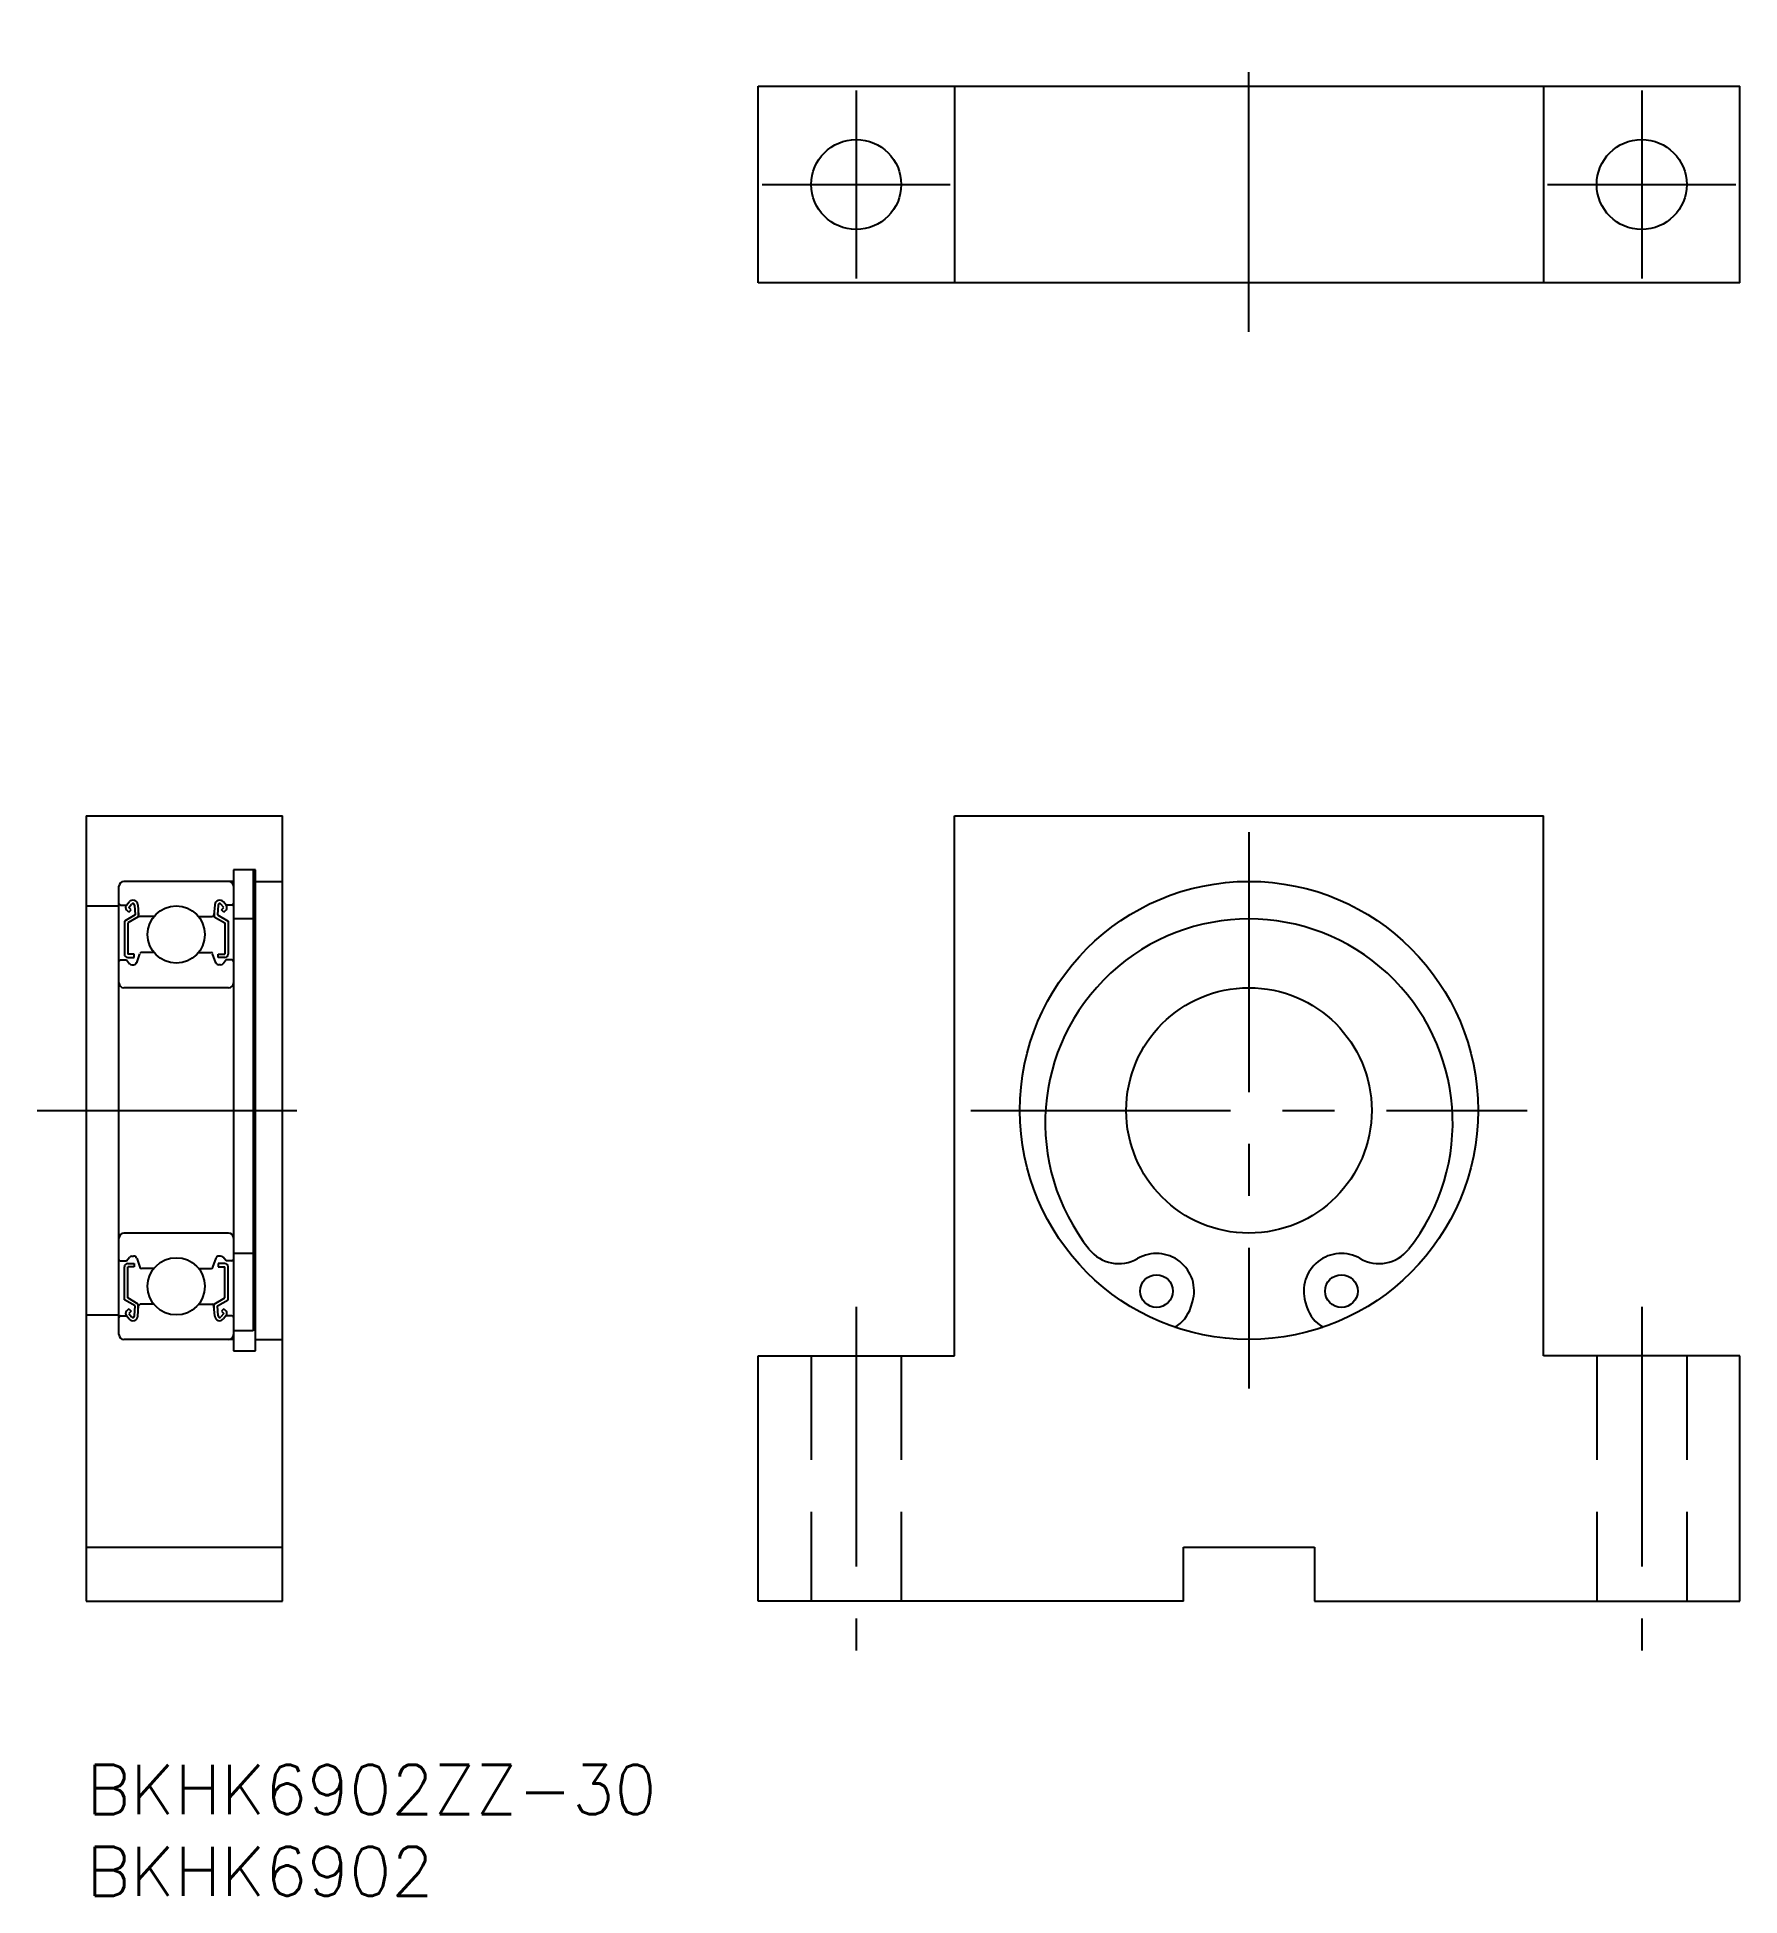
# Model space of a CAD drawing. Extents: x -3 to 101, y -8 to 106.
import ezdxf

# ---------------------------------------------------------------- set-up
doc = ezdxf.new("R2010")
doc.units = 0
doc.header["$LTSCALE"] = 0.5
doc.linetypes.add('CENTER', pattern=[50.8, 31.75, -6.35, 6.35, -6.35])
doc.linetypes.add('DASHED', pattern=[19.05, 12.7, -6.35])
for name, color, linetype in [('MSM_CENTER', 1, 'CENTER'), ('MSM_CONTINUOUS', 7, 'CONTINUOUS'), ('MSM_DASHED', 4, 'DASHED'), ('MSM_PART_NUMBER', 7, 'CONTINUOUS')]:
    doc.layers.add(name, color=color, linetype=linetype)
doc.styles.get("Standard").update_dxf_attribs({"font": 'txt.shx', "height": 3, "bigfont": 'bigfont.shx'})

# ---------------------------------------------------------------- blocks, each defined once
blk = doc.blocks.new('*U4')
at = {"layer": 'MSM_PART_NUMBER'}
blk.add_text('BKHK6902ZZ-30', height=3, dxfattribs=at).set_placement((0, -3))
blk = doc.blocks.new('*U5')
at = {"layer": 'MSM_PART_NUMBER'}
blk.add_text('BKHK6902', height=3, dxfattribs=at).set_placement((0, -8))

msp = doc.modelspace()

# ---------------------------------------------------------------- linework, layer by layer
at = {"layer": 'MSM_CENTER'}
for p, q in [((71.05, 87.59), (71.05, 105.59)), ((47.05, 102.34), (47.05, 90.84)), ((95.05, 102.34), (95.05, 90.84)), ((41.3, 96.59), (52.8, 96.59)), ((89.3, 96.59), (100.8, 96.59)), ((71.05, 57), (71.05, 23)), ((-3, 40), (15, 40)), ((54.05, 40), (88.05, 40)), ((47.05, 28), (47.05, 7)), ((95.05, 28), (95.05, 7))]:
    msp.add_line(p, q, dxfattribs=at)
at = {"layer": 'MSM_CONTINUOUS'}
for p, q in [((41.05, 90.59), (41.05, 102.59)), ((41.05, 102.59), (101.05, 102.59)), ((53.05, 102.59), (53.05, 90.59)), ((89.05, 102.59), (89.05, 90.59)), ((101.05, 90.59), (101.05, 102.59)), ((101.05, 90.59), (41.05, 90.59)), ((0, 58), (12, 58)), ((0, 58), (0, 10)), ((12, 10), (12, 58)), ((53.05, 25), (53.05, 58)), ((53.05, 58), (89.05, 58)), ((89.05, 25), (89.05, 58)), ((9, 54.7), (9, 25.3)), ((10.35, 54.7, -0.7), (9, 54.7, -0.7)), ((10.2, 54.7), (10.2, 26.54)), ((10.35, 25.3, -0.1), (10.35, 54.7, -0.1)), ((2, 26.3), (2, 53.7)), ((9, 54), (2.3, 54)), ((10.35, 54, -0.7), (12, 54, -0.7)), ((0, 52.5), (2, 52.5)), ((2.1, 52.55), (2.46, 52.55)), ((2.45, 52.54), (2.62, 52.74)), ((2.6, 52.12), (2.46, 52.27)), ((2.6, 52.41), (2.77, 52.61)), ((2.74, 52.27), (2.6, 52.41)), ((2.6, 52.12), (2.74, 52.27)), ((2.95, 52.55), (2.98, 51.95)), ((3.15, 52.57), (3.2, 51.94)), ((7.85, 52.57), (7.8, 51.94)), ((8.05, 52.55), (8.02, 51.95)), ((8.4, 52.41), (8.23, 52.61)), ((8.26, 52.27), (8.4, 52.41)), ((8.4, 52.12), (8.26, 52.27)), ((8.55, 52.54), (8.38, 52.74)), ((8.4, 52.12), (8.54, 52.27)), ((8.9, 52.55), (8.54, 52.55)), ((2.98, 51.95), (2.33, 51.57)), ((2.33, 51.57), (2.33, 49.55)), ((3.18, 51.83), (2.53, 51.46)), ((2.53, 51.46), (2.53, 49.55)), ((3.18, 52.2), (3.18, 51.83)), ((4.14, 51.85), (3.3, 51.85)), ((6.86, 51.85), (7.7, 51.85)), ((7.82, 52.2), (7.82, 51.83)), ((7.82, 51.83), (8.47, 51.46)), ((8.02, 51.95), (8.67, 51.57)), ((8.47, 51.46), (8.47, 49.55)), ((8.67, 51.57), (8.67, 49.55)), ((10.2, 51.7, -0.7), (9, 51.7, -0.7)), ((2.1, 49.2), (2.45, 49.2)), ((2.45, 49.2), (2.64, 48.97)), ((2.93, 49.55), (2.53, 49.55)), ((2.53, 49.35), (2.93, 49.35)), ((2.79, 48.9), (2.89, 48.9)), ((2.93, 49.35), (2.93, 49.55)), ((3.08, 49.03), (3.28, 49.58)), ((4.14, 49.65), (3.37, 49.65)), ((6.86, 49.65), (7.63, 49.65)), ((7.92, 49.03), (7.72, 49.58)), ((8.07, 49.55), (8.47, 49.55)), ((8.07, 49.35), (8.07, 49.55)), ((8.47, 49.35), (8.07, 49.35)), ((8.21, 48.9), (8.11, 48.9)), ((8.55, 49.2), (8.36, 48.97)), ((8.9, 49.2), (8.55, 49.2)), ((8.7, 47.5), (2.3, 47.5)), ((8.7, 32.5), (2.3, 32.5)), ((2.1, 30.8), (2.45, 30.8)), ((2.45, 30.8), (2.64, 31.03)), ((2.79, 31.1), (2.89, 31.1)), ((3.08, 30.97), (3.28, 30.42)), ((7.92, 30.97), (7.72, 30.42)), ((8.21, 31.1), (8.11, 31.1)), ((8.55, 30.8), (8.36, 31.03)), ((8.9, 30.8), (8.55, 30.8)), ((10.2, 31.26, -0.7), (9, 31.26, -0.7)), ((2.33, 28.43), (2.33, 30.45)), ((2.53, 30.65), (2.93, 30.65)), ((2.93, 30.45), (2.53, 30.45)), ((2.53, 28.54), (2.53, 30.45)), ((2.93, 30.65), (2.93, 30.45)), ((4.14, 30.35), (3.37, 30.35)), ((6.86, 30.35), (7.63, 30.35)), ((8.47, 30.65), (8.07, 30.65)), ((8.07, 30.65), (8.07, 30.45)), ((8.07, 30.45), (8.47, 30.45)), ((8.47, 28.54), (8.47, 30.45)), ((8.67, 28.43), (8.67, 30.45)), ((2.98, 28.05), (2.33, 28.43)), ((3.18, 28.17), (2.53, 28.54)), ((7.82, 28.17), (8.47, 28.54)), ((8.02, 28.05), (8.67, 28.43)), ((0, 27.5), (2, 27.5)), ((2.1, 27.45), (2.46, 27.45)), ((2.45, 27.46), (2.62, 27.26)), ((2.6, 27.88), (2.46, 27.73)), ((2.6, 27.88), (2.74, 27.73)), ((2.74, 27.73), (2.6, 27.59)), ((2.6, 27.59), (2.77, 27.39)), ((2.95, 27.45), (2.98, 28.05)), ((3.15, 27.43), (3.2, 28.06)), ((3.18, 27.8), (3.18, 28.17)), ((4.14, 28.15), (3.3, 28.15)), ((6.86, 28.15), (7.7, 28.15)), ((7.85, 27.43), (7.8, 28.06)), ((7.82, 27.8), (7.82, 28.17)), ((8.05, 27.45), (8.02, 28.05)), ((8.4, 27.59), (8.23, 27.39)), ((8.4, 27.88), (8.26, 27.73)), ((8.26, 27.73), (8.4, 27.59)), ((8.55, 27.46), (8.38, 27.26)), ((8.4, 27.88), (8.54, 27.73)), ((8.9, 27.45), (8.54, 27.45)), ((67.5, 27.97), (67.6, 28.31)), ((74.49, 28.31), (74.59, 27.97)), ((10.2, 26.54, -0.7), (9, 26.54, -0.7)), ((9, 26), (2.3, 26)), ((9, 25.3, -0.7), (10.35, 25.3, -0.7)), ((10.35, 26, -0.7), (12, 26, -0.7)), ((41.05, 10), (41.05, 25)), ((41.05, 25), (53.05, 25)), ((101.05, 25), (89.05, 25)), ((101.05, 10), (101.05, 25)), ((0, 13.3), (12, 13.3)), ((67.05, 10), (67.05, 13.3)), ((67.05, 13.3), (75.05, 13.3)), ((75.05, 13.3), (75.05, 10)), ((0, 10), (12, 10)), ((67.05, 10), (41.05, 10)), ((75.05, 10), (101.05, 10))]:
    msp.add_line(p, q, dxfattribs=at)
for centre, radius in [((47.05, 96.59), 2.75), ((95.05, 96.59), 2.75), ((71.05, 40), 14), ((5.5, 50.75), 1.75), ((71.05, 40), 7.5), ((5.5, 29.25), 1.75), ((65.4, 28.96), 1), ((76.7, 28.96), 1)]:
    msp.add_circle(centre, radius, dxfattribs=at)
for centre, radius, start, end in [((2.3, 53.7), 0.3, 90, 180), ((8.7, 53.7), 0.3, 0, 90), ((2.1, 52.65), 0.1, 180, 270), ((2.6, 52.41), 0.2, 140.1364, 224.998), ((2.85, 52.55), 0.3, 4.9347, 140.1364), ((2.85, 52.55), 0.1, 3.1017, 139.9503), ((8.15, 52.55), 0.3, 39.8636, 175.0653), ((8.15, 52.55), 0.1, 40.0497, 176.8983), ((8.4, 52.41), 0.2, 315.002, 39.8636), ((8.9, 52.65), 0.1, 270, 0), ((3.3, 51.95), 0.1, 184.9347, 270), ((7.7, 51.95), 0.1, 270, 355.0653), ((71.05, 39.25), 12.45, 321.589, 218.411), ((2.1, 49.1), 0.1, 90, 180), ((2.53, 49.55), 0.2, 180, 270), ((2.79, 49.1), 0.2, 219.9772, 270), ((2.89, 49.1), 0.2, 270, 339.9926), ((3.37, 49.55), 0.1, 90, 159.9926), ((7.63, 49.55), 0.1, 20.0074, 90), ((8.11, 49.1), 0.2, 200.0074, 270), ((8.21, 49.1), 0.2, 270, 320.0228), ((8.47, 49.55), 0.2, 270, 0), ((8.9, 49.1), 0.1, 0, 90), ((2.3, 47.8), 0.3, 180, 270), ((8.7, 47.8), 0.3, 270, 0), ((2.3, 32.2), 0.3, 90, 180), ((8.7, 32.2), 0.3, 0, 90), ((2.1, 30.9), 0.1, 180, 270), ((2.79, 30.9), 0.2, 90, 140.0228), ((2.89, 30.9), 0.2, 20.0074, 90), ((8.11, 30.9), 0.2, 90, 159.9926), ((8.21, 30.9), 0.2, 39.9772, 90), ((8.9, 30.9), 0.1, 270, 0), ((63.09, 32.94), 2.3, 218.411, 300.0471), ((65.4, 28.96), 2.3, 343.5829, 120.0471), ((76.7, 28.96), 2.3, 59.9529, 196.4171), ((79, 32.94), 2.3, 239.9529, 321.589), ((2.53, 30.45), 0.2, 90, 180), ((3.37, 30.45), 0.1, 200.0074, 270), ((7.63, 30.45), 0.1, 270, 339.9926), ((8.47, 30.45), 0.2, 0, 90), ((2.1, 27.35), 0.1, 90, 180), ((2.6, 27.59), 0.2, 135.002, 219.8636), ((2.85, 27.45), 0.3, 219.8636, 355.0653), ((2.85, 27.45), 0.1, 220.0497, 356.8983), ((3.3, 28.05), 0.1, 90, 175.0653), ((7.7, 28.05), 0.1, 4.9347, 90), ((8.15, 27.45), 0.3, 184.9347, 320.1364), ((8.15, 27.45), 0.1, 183.1017, 319.9503), ((8.4, 27.59), 0.2, 320.1364, 44.998), ((8.9, 27.35), 0.1, 0, 90), ((65.58, 28.54), 2, 297.3274, 343.5829), ((76.51, 28.54), 2, 196.4171, 242.6726), ((2.3, 26.3), 0.3, 180, 270), ((8.7, 26.3), 0.3, 270, 0)]:
    msp.add_arc(centre, radius, start, end, dxfattribs=at)
at = {"layer": 'MSM_DASHED'}
for p, q in [((44.3, 25), (44.3, 10)), ((49.8, 25), (49.8, 10)), ((92.3, 25), (92.3, 10)), ((97.8, 25), (97.8, 10))]:
    msp.add_line(p, q, dxfattribs=at)

# ---------------------------------------------------------------- block references
at = {"layer": 'MSM_CONTINUOUS'}
for name in ['*U4', '*U5']:
    msp.add_blockref(name, (0, 0), dxfattribs=at)

doc.saveas('drawing.dxf')
